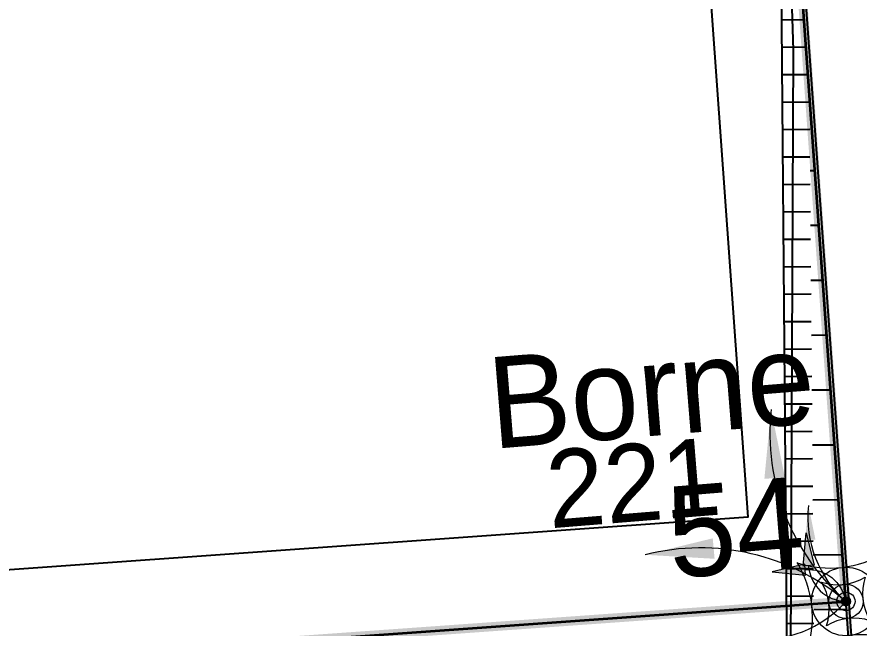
# Model space of a CAD drawing. Header units: metres. Extents: x 1851758 to 1852050, y 5187822 to 5188223.
# Drawn here: x 1851889.77 to 1851898.98, y 5187885.89 to 5187892.58 of the extents above; entities that cross this region are included whole.
import ezdxf
from ezdxf.enums import TextEntityAlignment as Align

# ---------------------------------------------------------------- set-up
doc = ezdxf.new("R2010")
doc.units = ezdxf.units.M
doc.header["$LTSCALE"] = 2.5
doc.header["$PDMODE"] = 35
doc.header["$PDSIZE"] = 0.03
doc.layers.get('0').update_dxf_attribs({"linetype": 'CONTINUOUS', "lineweight": 30})
for name, color, linetype, plot in [('N', 1, 'CONTINUOUS', False), ('PRO_PAR_CONT_DA', 40, 'CONTINUOUS', False), ('PRO_PAR_CONT_DA_D', 7, 'CONTINUOUS', False)]:
    doc.layers.add(name, color=color, linetype=linetype, plot=plot)
for name, color, linetype, lineweight in [('PAR_ALIGNT_TXT', 1, 'CONTINUOUS', 15), ('PRO_IMP_REP', 6, 'CONTINUOUS', 15), ('PRO_IMP_REP_VENTE', 6, 'CONTINUOUS', 15), ('PRO_PAR', 1, 'CONTINUOUS', 35), ('PRO_PAR_COT', 200, 'CONTINUOUS', 20), ('PRO_PAR_COT_DA', 150, 'CONTINUOUS', 20), ('PRO_PAR_COT_VENTE', 150, 'CONTINUOUS', 20), ('PRO_PAR_DA', 1, 'CONTINUOUS', 35), ('PRO_PAR_P', 7, 'CONTINUOUS', 70), ('PRO_PAR_P_DA', 7, 'CONTINUOUS', 70), ('PRO_PAR_SURF', 157, 'CONTINUOUS', 20), ('Z', 7, 'CONTINUOUS', 9)]:
    doc.layers.add(name, color=color, linetype=linetype, lineweight=lineweight)
for name, color, linetype in [('PFM_VRD ET 2D', 7, 'CONTINUOUS'), ('PRO_PAR_N', 6, 'CONTINUOUS'), ('PRO_PAR_N_DA', 6, 'CONTINUOUS'), ('PRO_VOI', 7, 'CONTINUOUS'), ('PRO_VOI_PLANCHETTES', 232, 'CONTINUOUS')]:
    doc.layers.add(name, color=color, linetype=linetype)
doc.styles.add('_ECRITURE', font='NEWSGOTN.TTF')
doc.styles.add('ARIAL_IT_B', font='arialbd.ttf', dxfattribs={"width": 1.1, "oblique": 25.02})
doc.styles.add('Ecriture', font='NEWSGOTN.TTF')
doc.styles.add('SIMPLEX', font='SIMPLEX.SHX', dxfattribs={"oblique": 27})
doc.styles.get("Standard").update_dxf_attribs({"font": 'arial.ttf'})

# ---------------------------------------------------------------- blocks, each defined once
blk = doc.blocks.new('fleche cote')
blk.add_hatch(color=0).paths.add_polyline_path([(-0.524, -0.399), (-0.524, -0.55), (-0.975, -0.475)])
at = {"color": 0}
blk.add_lwpolyline([(-0.524, -0.475, 0.385882), (0, 0)], format="xyb", dxfattribs=at)
blk.add_lwpolyline([(-0.524, -0.399), (-0.524, -0.55), (-0.975, -0.475)], close=True, dxfattribs=at)
blk = doc.blocks.new('fleche cote2')
blk.add_hatch(color=0).paths.add_polyline_path([(-0.524, 0.399), (-0.524, 0.55), (-0.975, 0.475)])
at = {"color": 0}
blk.add_lwpolyline([(-0.524, 0.399), (-0.524, 0.55), (-0.975, 0.475)], close=True, dxfattribs=at)
blk.add_lwpolyline([(-0.524, 0.475, -0.385882), (0, 0)], format="xyb", dxfattribs=at)
blk = doc.blocks.new('TCPOINT')
blk.add_point((0, 0))
at = {"layer": 'N'}
blk.add_attdef('MAT', (0.2, 0.2), '', height=0.34, dxfattribs=at)
at = {"layer": 'Z', "style": 'SIMPLEX'}
blk.add_attdef('ALT', (0.2, -0.54), '', height=0.34, dxfattribs=at)
blk = doc.blocks.new('BORNE IMP')
at = {"layer": 'PRO_IMP_REP'}
for radius in [0.375, 0.1]:
    blk.add_circle((0, 0), radius, dxfattribs=at)
for centre, start, end in [((-0.0473, 1.5182), 246.91866, 296.65352), ((-1.5182, -0.0473), 336.91866, 26.65352), ((1.5182, 0.0473), 156.91866, 206.65352), ((0.0473, -1.5182), 66.91866, 116.65352)]:
    blk.add_arc(centre, 1.144, start, end, dxfattribs=at)
blk = doc.blocks.new('PAR REP VENTE')
at = {"layer": 'PRO_IMP_REP_VENTE'}
for radius in [0.375, 0.1]:
    blk.add_circle((0, 0), radius, dxfattribs=at)
for centre, start, end in [((-0.17, 1.509), 251.5595, 301.2943), ((-1.509, -0.17), 341.5595, 31.2943), ((1.509, 0.17), 161.5595, 211.2943), ((0.17, -1.509), 71.5595, 121.2943)]:
    blk.add_arc(centre, 1.144, start, end, dxfattribs=at)
blk = doc.blocks.new('PRO_PAR_COT_01B')
at = {"layer": 'PRO_PAR_COT_DA'}
blk.add_lwpolyline([(-2.1531, 0.6655, 0, 0.225, 0), (-1.4008, 0.6802, 0.225, 0.225, 0)], format="xyseb", dxfattribs=at)
blk.add_arc((-1.7204, -1.7503), 2.4542, 45.49264, 100.15451, dxfattribs=at)
blk = doc.blocks.new('PRO_PAR_COT_02B')
at = {"layer": 'PRO_PAR_COT_DA'}
blk.add_lwpolyline([(-2.1531, -0.6655, 0, 0.225, 0), (-1.4008, -0.6802, 0.225, 0.225, 0)], format="xyseb", dxfattribs=at)
blk.add_arc((-1.7204, 1.7503), 2.4542, 259.84549, 314.50736, dxfattribs=at)

msp = doc.modelspace()

# ---------------------------------------------------------------- hatches: boundary and pattern name
at = {"layer": 'PRO_VOI_PLANCHETTES'}
h = msp.add_hatch(color=256, dxfattribs=at)
h.dxf.hatch_style = 1
edge = h.paths.add_edge_path()
edge.add_arc((1851926.4252, 5187498.2076), 386.6253, 94.068008, 99.380647, ccw=False)
edge.add_line((1851898.9978, 5187883.8588), (1851897.6403, 5187902.7554))
edge.add_line((1851897.6403, 5187902.7554), (1851897.6702, 5187902.7575))
edge.add_line((1851897.6702, 5187902.7575), (1851899.0298, 5187883.831))
edge.add_line((1851899.0298, 5187883.831), (1851899.001, 5187883.8289))
edge.add_arc((1851926.4252, 5187498.2076), 386.5953, 94.067849, 99.380857)
edge.add_line((1851863.4115, 5187879.6328), (1851863.408, 5187879.6626))

# ---------------------------------------------------------------- linework, layer by layer
at = {"layer": 'PFM_VRD ET 2D', "flags": 128}
msp.add_lwpolyline([(1851898.1246, 5187896.3788), (1851898.2552, 5187892.2153), (1851898.2102, 5187882.3372), (1851898.7751, 5187881.4459), (1851898.8242, 5187880.3831), (1851898.9073, 5187879.8458), (1851899.0235, 5187879.6281), (1851899.3298, 5187879.0787), (1851899.3415, 5187879.0739), (1851899.3416, 5187879.0729), (1851899.3397, 5187879.0728), (1851899.3259, 5187879.0548), (1851899.3085, 5187879.0274), (1851899.3006, 5187878.9202), (1851899.3556, 5187878.9025), (1851904.8947, 5187879.351), (1851904.9036, 5187879.3517), (1851910.7351, 5187879.8251)], dxfattribs=at)
at = {"layer": 'PRO_PAR', "const_width": 0.1, "flags": 128}
for points in [[(1851898.8308, 5187886.1831), (1851897.6403, 5187902.7554), (1851885.6711, 5187901.8955), (1851884.7038, 5187915.3608)], [(1851862.9456, 5187883.6194), (1851898.8308, 5187886.1831)]]:
    msp.add_lwpolyline(points, dxfattribs=at)
at = {"layer": 'PRO_PAR_CONT_DA', "flags": 128}
msp.add_lwpolyline([(1851940.223, 5187919.3492), (1851911.8795, 5187917.3131), (1851912.1661, 5187913.3233), (1851908.6751, 5187913.0726), (1851908.3885, 5187917.0623), (1851884.7038, 5187915.3608), (1851885.4031, 5187905.6262), (1851885.6711, 5187901.8955), (1851897.6403, 5187902.7554), (1851898.8308, 5187886.1831), (1851862.9456, 5187883.6194), (1851863.4796, 5187879.0507), (1851981.3715, 5187888.4018)], dxfattribs=at)
msp.add_lwpolyline([(1851862.9456, 5187883.6194), (1851898.8308, 5187886.1831), (1851897.6403, 5187902.7554), (1851885.6711, 5187901.8955), (1851885.4031, 5187905.6262), (1851860.7154, 5187902.7011)], close=True, dxfattribs=at)
at = {"layer": 'PRO_PAR_CONT_DA_D', "flags": 128}
msp.add_lwpolyline([(1851863.8279, 5187884.685), (1851897.7617, 5187887.1093), (1851896.7145, 5187901.6863), (1851884.7453, 5187900.8264), (1851884.4807, 5187904.5099), (1851861.8245, 5187901.8255)], close=True, dxfattribs=at)
at = {"layer": 'PRO_PAR_COT_VENTE'}
msp.add_lwpolyline([(1851898.4217, 5187887.233, 0, 0.1125, 0), (1851898.4414, 5187886.8573, 0.1125, 0.1125, 0)], format="xyseb", dxfattribs=at)
for centre, start, end in [((1851899.642, 5187887.1038), 173.95443, 228.61629), ((1851897.9104, 5187886.9947), 263.93181, 318.59367)]:
    msp.add_arc(centre, 1.2271, start, end, dxfattribs=at)
at = {"layer": 'PRO_PAR_DA', "flags": 128}
for points in [[(1851898.8308, 5187886.1831), (1851897.6403, 5187902.7554), (1851885.6711, 5187901.8955), (1851884.7038, 5187915.3608)], [(1851862.9456, 5187883.6194), (1851898.8308, 5187886.1831)]]:
    msp.add_lwpolyline(points, dxfattribs=at)
at = {"layer": 'PRO_PAR_SURF', "flags": 128}
for points in [[(1851979.4592, 5187919.5236), (1851978.1813, 5187918.0657), (1851896.9596, 5187912.2309), (1851896.7804, 5187914.7245), (1851884.8113, 5187913.8647), (1851885.6711, 5187901.8955), (1851897.6403, 5187902.7554), (1851899.2249, 5187880.6971), (1851981.4866, 5187886.528)], [(1851897.6403, 5187902.7554), (1851885.6711, 5187901.8955), (1851885.4031, 5187905.6262), (1851860.7154, 5187902.7011), (1851862.9456, 5187883.6194), (1851898.8308, 5187886.1831)]]:
    msp.add_lwpolyline(points, close=True, dxfattribs=at)
at = {"layer": 'PRO_VOI', "color": 32}
for p, q in [((1851898.1254, 5187892.5493, 297.4883), (1851898.3733, 5187892.5513, 299.1396)), ((1851898.1279, 5187892.2489, 297.4883), (1851898.3949, 5187892.2511, 299.1396)), ((1851898.1304, 5187891.9486, 297.4883), (1851898.4164, 5187891.9509, 299.1396)), ((1851898.1329, 5187891.6482, 297.4883), (1851898.4329, 5187891.6507, 299.1118)), ((1851898.4341, 5187891.5005, 299.064), (1851898.4488, 5187891.5007, 299.1396)), ((1851898.1354, 5187891.3479, 297.4883), (1851898.4354, 5187891.3504, 299.0163)), ((1851898.1379, 5187891.0475, 297.4883), (1851898.4379, 5187891.05, 298.9314)), ((1851898.4391, 5187890.8998, 298.8934), (1851898.4919, 5187890.9003, 299.1396)), ((1851898.1404, 5187890.7471, 297.4883), (1851898.4404, 5187890.7496, 298.8554)), ((1851898.1429, 5187890.4468, 297.4883), (1851898.4428, 5187890.4493, 298.7871)), ((1851898.4441, 5187890.2991, 298.7562), (1851898.535, 5187890.2999, 299.1396)), ((1851898.1454, 5187890.1464, 297.4883), (1851898.4453, 5187890.1489, 298.7252)), ((1851898.1478, 5187889.8461, 297.4883), (1851898.4478, 5187889.8486, 298.669)), ((1851898.4491, 5187889.6984, 298.6433), (1851898.5782, 5187889.6995, 299.1396)), ((1851898.1503, 5187889.5457, 297.4883), (1851898.4503, 5187889.5482, 298.6177)), ((1851898.1528, 5187889.2454, 297.4883), (1851898.4528, 5187889.2479, 298.5706)), ((1851898.4541, 5187889.0977, 298.549), (1851898.6213, 5187889.0991, 299.1396)), ((1851898.1553, 5187888.945, 297.4883), (1851898.4553, 5187888.9475, 298.5273)), ((1851898.1578, 5187888.6447, 297.4883), (1851898.4578, 5187888.6471, 298.4874)), ((1851898.4591, 5187888.497, 298.4689), (1851898.6644, 5187888.4987, 299.1396)), ((1851898.1603, 5187888.3443, 297.4883), (1851898.4603, 5187888.3468, 298.4504)), ((1851898.1628, 5187888.0439, 297.4883), (1851898.4628, 5187888.0464, 298.416)), ((1851898.4641, 5187887.8963, 298.4), (1851898.7076, 5187887.8983, 299.1396)), ((1851898.1653, 5187887.7436, 297.4883), (1851898.4653, 5187887.7461, 298.384)), ((1851898.1678, 5187887.4432, 297.4883), (1851898.4678, 5187887.4457, 298.3542)), ((1851898.469, 5187887.2955, 298.3402), (1851898.7507, 5187887.2979, 299.1396)), ((1851898.1703, 5187887.1429, 297.4883), (1851898.4703, 5187887.1454, 298.3262)), ((1851898.1728, 5187886.8425, 297.4883), (1851898.4728, 5187886.845, 298.3)), ((1851898.474, 5187886.6948, 298.2877), (1851898.7938, 5187886.6975, 299.1396)), ((1851898.1753, 5187886.5422, 297.4883), (1851898.4753, 5187886.5447, 298.2754)), ((1851898.1778, 5187886.2418, 297.4883), (1851898.4778, 5187886.2443, 298.2523)), ((1851898.479, 5187886.0941, 298.2414), (1851898.837, 5187886.0971, 299.1396)), ((1851898.1803, 5187885.9414, 297.4883), (1851898.4803, 5187885.9439, 298.2305))]:
    msp.add_line(p, q, dxfattribs=at)
at = {"layer": 'PRO_VOI', "color": 34, "flags": 128}
msp.add_lwpolyline([(1851898.093, 5187896.4539), (1851898.1914, 5187884.6027)], dxfattribs=at)
at = {"layer": 'PRO_VOI_PLANCHETTES', "flags": 128}
msp.add_lwpolyline([(1851863.408, 5187879.6626, -0.023185), (1851898.9978, 5187883.8588), (1851897.6403, 5187902.7554), (1851897.6702, 5187902.7575), (1851899.0298, 5187883.831), (1851899.001, 5187883.8289, 0.023187), (1851863.4115, 5187879.6328)], format="xyb", close=True, dxfattribs=at)

# ---------------------------------------------------------------- block references
at = {"layer": 'PRO_IMP_REP', "rotation": 4.640794973642308}
msp.add_blockref('BORNE IMP', (1851898.8308, 5187886.1831), dxfattribs=at)
at = {"layer": 'PRO_IMP_REP_VENTE', "xscale": 0.5, "yscale": 0.5, "zscale": 0.5}
msp.add_blockref('PAR REP VENTE', (1851898.8308, 5187886.1831), dxfattribs=at)
at = {"layer": 'PRO_PAR_COT', "xscale": 0.8, "yscale": 0.8, "zscale": 0.8}
for name, rotation in [('fleche cote', 274.1089314840247), ('fleche cote2', 4.086312186029025)]:
    msp.add_blockref(name, (1851898.8308, 5187886.1831), dxfattribs=dict(at, rotation=rotation))
at = {"layer": 'PRO_PAR_COT_DA'}
for name, rotation in [('PRO_PAR_COT_02B', 274.108931482882), ('PRO_PAR_COT_01B', 4.086312186029025)]:
    msp.add_blockref(name, (1851898.8308, 5187886.1831), dxfattribs=dict(at, rotation=rotation))
at = {"layer": 'PRO_PAR_P'}
ref = msp.add_blockref('TCPOINT', (1851898.8308, 5187886.1831), dxfattribs=dict(at, rotation=89.95836008128018))
ref.add_attrib('MAT', '54', (1851896.9217, 5187886.4354), dxfattribs={"layer": 'PRO_PAR_N', "lineweight": -2, "height": 1, "rotation": 4.64079, "style": 'Ecriture'})
at = {"layer": 'PRO_PAR_P_DA'}
ref = msp.add_blockref('TCPOINT', (1851898.8308, 5187886.1831), dxfattribs=dict(at, xscale=2.5, yscale=2.5, zscale=2.5))
ref.add_attrib('MAT', '221', (1851895.5932, 5187886.9824), dxfattribs={"layer": 'PRO_PAR_N_DA', "height": 0.85, "rotation": 4.64079, "style": '_ECRITURE'})

# ---------------------------------------------------------------- texts
at = {"layer": 'PAR_ALIGNT_TXT', "style": 'ARIAL_IT_B', "oblique": 25.02, "width": 1.1}
msp.add_text('Alignement validé par la mairie de TRAMOYES le 07/04/2016', height=0.875, rotation=4.64079, dxfattribs=at).set_placement((1851914.8145, 5187884.1853), align=Align.MIDDLE)
at = {"layer": 'PRO_PAR_N', "style": '_ECRITURE'}
msp.add_text('Borne', height=1, rotation=4.64079, dxfattribs=at).set_placement((1851894.9657, 5187887.8521))

doc.saveas('drawing.dxf')
